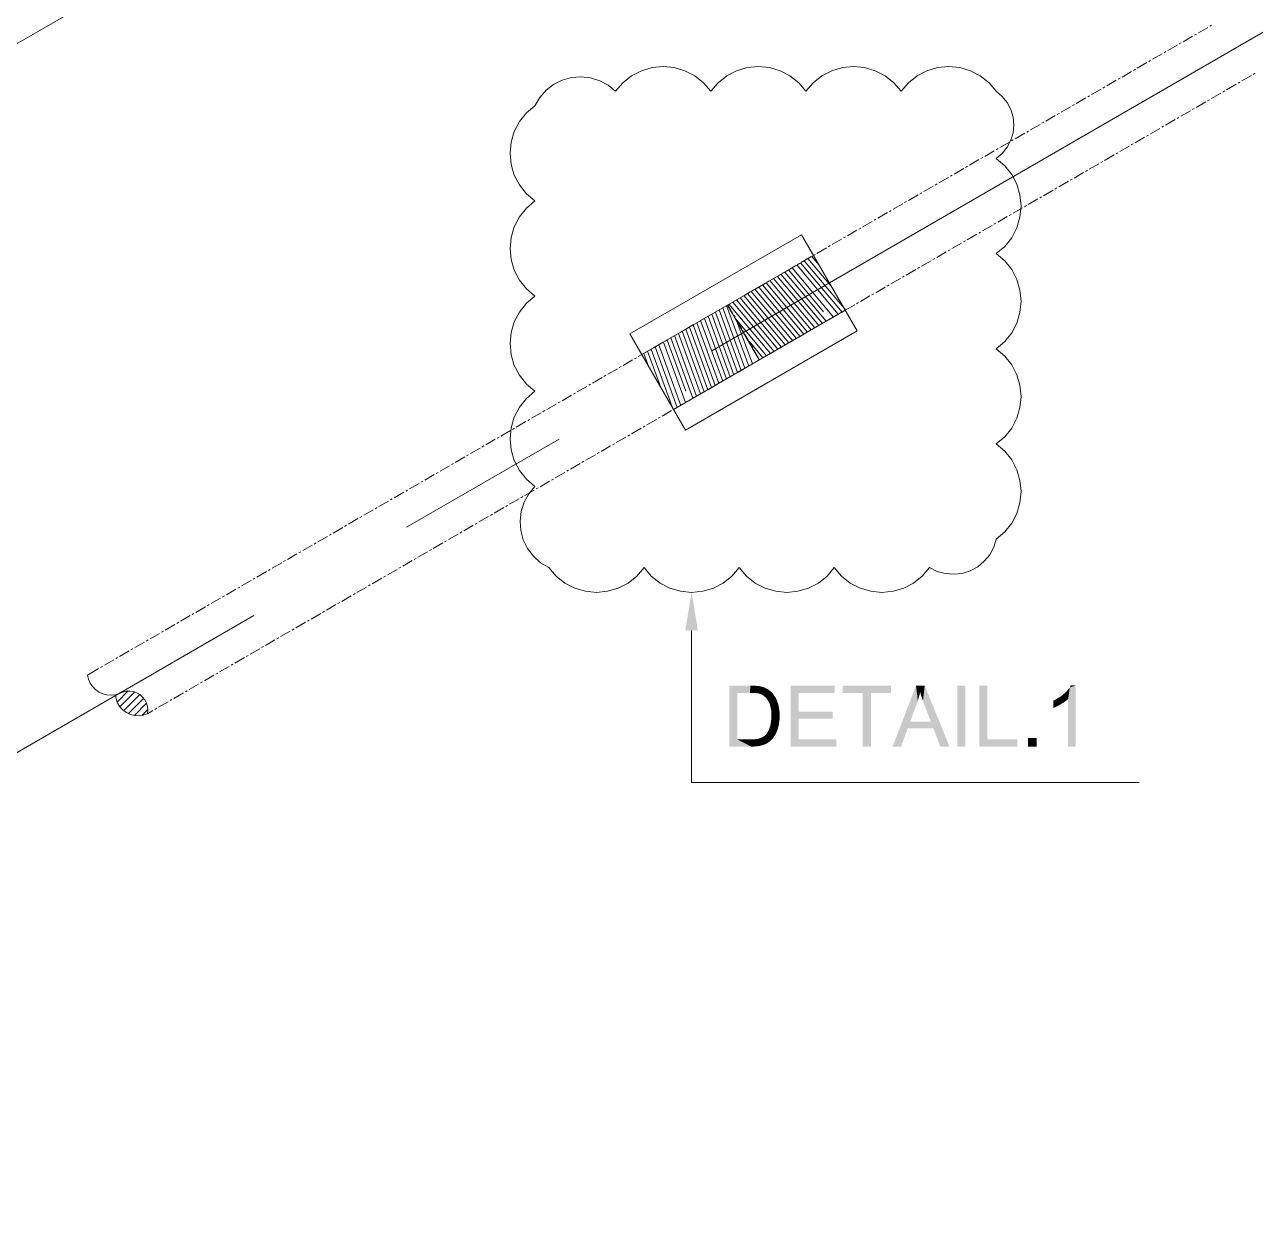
# Model space of a CAD drawing. Header units: millimetres. Extents: x 2 to 579, y 1 to 405.
# Drawn here: x 198.66 to 216.12, y 116.85 to 133.8 of the extents above; entities that cross this region are included whole.
import ezdxf

# ---------------------------------------------------------------- set-up
doc = ezdxf.new("R2010")
doc.units = ezdxf.units.MM
doc.linetypes.add('XKITLINE00', pattern=[0])
doc.layers.add('LinkedObject', color=7, linetype='Continuous', lineweight=0)

# ---------------------------------------------------------------- blocks, each defined once
blk = doc.blocks.new('*A4')
at = {"layer": 'LinkedObject'}
for color, points in [(6, [(208.208, 125.202), (208.028, 125.202), (208.118, 125.742)]), (7, [(208.652, 124.419), (208.766, 124.317), (208.652, 123.555)]), (7, [(208.948, 124.317), (208.652, 124.419), (208.95, 124.419)]), (7, [(208.766, 124.317), (208.652, 124.419), (208.948, 124.317)]), (7, [(208.95, 124.419), (208.999, 124.317), (208.948, 124.317)]), (7, [(209, 124.419), (208.999, 124.317), (208.95, 124.419)]), (7, [(209, 124.419), (209.073, 124.308), (208.999, 124.317)]), (7, [(209.077, 124.413), (209.073, 124.308), (209, 124.419)]), (7, [(209.103, 124.406), (209.073, 124.308), (209.077, 124.413)]), (7, [(209.103, 124.406), (209.096, 124.299), (209.073, 124.308)]), (7, [(209.096, 124.299), (209.103, 124.406), (209.128, 124.287)]), (7, [(209.204, 124.367), (209.103, 124.406), (209.141, 124.398)]), (7, [(209.23, 124.344), (209.103, 124.406), (209.204, 124.367)]), (7, [(209.182, 124.238), (209.103, 124.406), (209.23, 124.344)]), (7, [(209.128, 124.287), (209.103, 124.406), (209.182, 124.238)]), (7, [(209.23, 124.344), (209.204, 124.202), (209.182, 124.238)]), (7, [(209.264, 124.316), (209.204, 124.202), (209.23, 124.344)]), (7, [(209.639, 124.052), (209.525, 123.555), (209.525, 124.419)]), (7, [(209.639, 124.052), (209.525, 124.419), (209.639, 124.317)]), (7, [(210.15, 124.317), (209.525, 124.419), (210.15, 124.419)]), (7, [(209.639, 124.317), (209.525, 124.419), (210.15, 124.317)]), (7, [(210.263, 124.419), (210.547, 124.317), (210.263, 124.317)]), (7, [(210.661, 124.317), (210.547, 124.317), (210.263, 124.419)]), (7, [(210.661, 124.317), (210.263, 124.419), (210.947, 124.419)]), (7, [(210.661, 124.317), (210.947, 124.419), (210.947, 124.317)]), (7, [(211.302, 124.419), (211.313, 124.163), (210.97, 123.555)]), (7, [(211.313, 124.163), (211.302, 124.419), (211.328, 124.204)]), (7, [(211.328, 124.204), (211.302, 124.419), (211.351, 124.286)]), (7, [(211.351, 124.286), (211.302, 124.419), (211.36, 124.328)]), (7, [(211.425, 124.419), (211.36, 124.328), (211.302, 124.419)]), (7, [(211.36, 124.328), (211.425, 124.419), (211.37, 124.293)]), (7, [(211.37, 124.293), (211.425, 124.419), (211.401, 124.203)]), (7, [(211.401, 124.203), (211.425, 124.419), (211.421, 124.148)]), (7, [(211.421, 124.148), (211.425, 124.419), (211.511, 123.91)]), (7, [(211.511, 123.91), (211.425, 124.419), (211.547, 123.816)]), (7, [(211.547, 123.816), (211.425, 124.419), (211.777, 123.555)]), (7, [(212.002, 124.419), (211.888, 123.555), (211.888, 124.419)]), (7, [(212.002, 123.555), (211.888, 123.555), (212.002, 124.419)]), (7, [(212.313, 124.419), (212.199, 123.555), (212.199, 124.419)]), (7, [(212.313, 123.657), (212.199, 123.555), (212.313, 124.419)]), (7, [(213.46, 124.231), (213.403, 124.307), (213.437, 124.336)]), (7, [(213.484, 124.394), (213.46, 124.231), (213.437, 124.336)]), (7, [(213.46, 123.555), (213.484, 124.394), (213.566, 123.555)]), (7, [(213.46, 124.231), (213.484, 124.394), (213.46, 123.555)]), (7, [(213.566, 124.422), (213.484, 124.394), (213.498, 124.422)]), (7, [(213.566, 123.555), (213.484, 124.394), (213.566, 124.422)]), (7, [(208.652, 123.555), (208.766, 124.317), (208.766, 123.657)]), (7, [(209.315, 124.242), (209.204, 124.202), (209.264, 124.316)]), (7, [(209.204, 124.202), (209.315, 124.242), (209.226, 124.165)]), (7, [(209.226, 124.165), (209.315, 124.242), (209.332, 124.197)]), (7, [(209.332, 124.197), (209.249, 124.061), (209.226, 124.165)]), (7, [(209.349, 124.152), (209.249, 124.061), (209.332, 124.197)]), (7, [(209.366, 124.049), (209.249, 124.061), (209.349, 124.152)]), (7, [(210.547, 123.555), (210.661, 124.317), (210.661, 123.555)]), (7, [(210.547, 124.317), (210.661, 124.317), (210.547, 123.555)]), (7, [(210.97, 123.555), (211.313, 124.163), (211.218, 123.91)]), (7, [(213.292, 124.226), (213.328, 124.139), (213.248, 124.205)]), (7, [(213.248, 124.205), (213.328, 124.139), (213.248, 124.103)]), (7, [(213.391, 124.176), (213.292, 124.226), (213.37, 124.277)]), (7, [(213.328, 124.139), (213.292, 124.226), (213.359, 124.158)]), (7, [(213.359, 124.158), (213.292, 124.226), (213.391, 124.176)]), (7, [(213.403, 124.307), (213.46, 124.231), (213.37, 124.277)]), (7, [(213.37, 124.277), (213.46, 124.231), (213.391, 124.176)]), (7, [(213.391, 124.176), (213.46, 124.231), (213.441, 124.212)]), (7, [(209.366, 123.991), (209.249, 124.061), (209.366, 124.049)]), (7, [(209.249, 124.061), (209.366, 123.991), (209.249, 123.993)]), (7, [(209.366, 123.991), (209.249, 123.944), (209.249, 123.993)]), (7, [(209.366, 123.942), (209.249, 123.944), (209.366, 123.991)]), (7, [(209.639, 123.95), (209.525, 123.555), (209.639, 124.052)]), (7, [(210.118, 123.95), (209.639, 124.052), (210.118, 124.052)]), (7, [(209.639, 123.95), (209.639, 124.052), (210.118, 123.95)]), (7, [(213.248, 124.103), (213.328, 124.139), (213.273, 124.112)]), (7, [(209.183, 123.738), (209.343, 123.817), (209.284, 123.691)]), (7, [(209.215, 123.792), (209.343, 123.817), (209.183, 123.738)]), (7, [(209.226, 123.827), (209.343, 123.817), (209.215, 123.792)]), (7, [(209.343, 123.817), (209.226, 123.827), (209.237, 123.861)]), (7, [(209.249, 123.944), (209.366, 123.942), (209.237, 123.861)]), (7, [(209.237, 123.861), (209.366, 123.942), (209.343, 123.817)]), (7, [(209.284, 123.691), (209.343, 123.817), (209.302, 123.716)]), (7, [(209.302, 123.716), (209.343, 123.817), (209.332, 123.779)]), (7, [(209.343, 123.817), (209.366, 123.942), (209.355, 123.855)]), (7, [(209.639, 123.657), (209.525, 123.555), (209.639, 123.95)]), (7, [(211.185, 123.816), (210.97, 123.555), (211.218, 123.91)]), (7, [(210.97, 123.555), (211.185, 123.816), (211.091, 123.555)]), (7, [(211.218, 123.91), (211.547, 123.816), (211.185, 123.816)]), (7, [(211.511, 123.91), (211.547, 123.816), (211.218, 123.91)]), (7, [(211.547, 123.816), (211.777, 123.555), (211.647, 123.555)]), (7, [(208.766, 123.657), (208.964, 123.555), (208.652, 123.555)]), (7, [(208.951, 123.657), (208.964, 123.555), (208.766, 123.657)]), (7, [(208.951, 123.657), (209.003, 123.555), (208.964, 123.555)]), (7, [(208.994, 123.657), (209.003, 123.555), (208.951, 123.657)]), (7, [(209.103, 123.569), (208.994, 123.657), (209.061, 123.665)]), (7, [(209.072, 123.562), (208.994, 123.657), (209.103, 123.569)]), (7, [(209.003, 123.555), (208.994, 123.657), (209.072, 123.562)]), (7, [(209.085, 123.673), (209.103, 123.569), (209.061, 123.665)]), (7, [(209.109, 123.681), (209.103, 123.569), (209.085, 123.673)]), (7, [(209.103, 123.569), (209.109, 123.681), (209.133, 123.577)]), (7, [(209.206, 123.613), (209.109, 123.681), (209.148, 123.703)]), (7, [(209.184, 123.598), (209.109, 123.681), (209.206, 123.613)]), (7, [(209.133, 123.577), (209.109, 123.681), (209.184, 123.598)]), (7, [(209.163, 123.717), (209.227, 123.627), (209.148, 123.703)]), (7, [(209.148, 123.703), (209.227, 123.627), (209.206, 123.613)]), (7, [(209.284, 123.691), (209.163, 123.717), (209.183, 123.738)]), (7, [(209.266, 123.666), (209.163, 123.717), (209.284, 123.691)]), (7, [(209.227, 123.627), (209.163, 123.717), (209.266, 123.666)]), (7, [(209.525, 123.555), (209.639, 123.657), (210.17, 123.555)]), (7, [(210.17, 123.555), (209.639, 123.657), (210.17, 123.657)]), (7, [(212.199, 123.555), (212.313, 123.657), (212.738, 123.555)]), (7, [(212.738, 123.555), (212.313, 123.657), (212.738, 123.657)]), (7, [(213.012, 123.676), (212.891, 123.555), (212.891, 123.676)]), (7, [(213.012, 123.555), (212.891, 123.555), (213.012, 123.676)])]:
    blk.add_hatch(color=color, dxfattribs=at).paths.add_polyline_path(points, flags=17)
at = {"layer": 'LinkedObject', "color": 6, "linetype": 'XKITLINE00', "lineweight": 0}
for p, q in [((177.585, 121.412), (218.979, 145.335)), ((208.403, 129.168), (223.224, 137.734)), ((204.074, 126.666), (206.238, 127.917)), ((187.088, 116.849), (201.909, 125.415)), ((208.118, 125.202), (208.118, 123.045)), ((208.118, 123.045), (214.466, 123.045))]:
    blk.add_line(p, q, dxfattribs=at)
at = {"layer": 'LinkedObject', "color": 9, "linetype": 'XKITLINE00', "lineweight": 0}
for p, q in [((215.307, 133.678), (215.442, 133.756)), ((215.469, 133.772), (215.496, 133.787)), ((215.09, 133.553), (215.226, 133.631)), ((215.253, 133.647), (215.28, 133.662)), ((214.82, 133.396), (214.847, 133.412)), ((214.874, 133.428), (215.009, 133.506)), ((215.036, 133.522), (215.063, 133.537)), ((214.441, 133.178), (214.576, 133.256)), ((214.603, 133.271), (214.63, 133.287)), ((214.657, 133.303), (214.793, 133.381)), ((214.225, 133.052), (214.36, 133.131)), ((214.387, 133.146), (214.414, 133.162)), ((215.925, 132.996), (216.06, 133.074)), ((216.087, 133.089), (216.114, 133.105)), ((213.792, 132.802), (213.927, 132.88)), ((213.954, 132.896), (213.981, 132.912)), ((214.008, 132.927), (214.143, 133.006)), ((214.17, 133.021), (214.198, 133.037)), ((215.708, 132.87), (215.844, 132.949)), ((215.871, 132.964), (215.898, 132.98)), ((213.575, 132.677), (213.711, 132.755)), ((213.738, 132.771), (213.765, 132.787)), ((215.438, 132.714), (215.465, 132.73)), ((215.492, 132.745), (215.627, 132.824)), ((215.654, 132.839), (215.681, 132.855)), ((213.305, 132.521), (213.332, 132.536)), ((213.359, 132.552), (213.494, 132.63)), ((213.521, 132.646), (213.548, 132.662)), ((215.059, 132.495), (215.194, 132.573)), ((215.221, 132.589), (215.248, 132.605)), ((215.275, 132.62), (215.411, 132.698)), ((212.926, 132.302), (213.061, 132.38)), ((213.088, 132.396), (213.115, 132.411)), ((213.142, 132.427), (213.278, 132.505)), ((214.788, 132.339), (214.815, 132.354)), ((214.842, 132.37), (214.978, 132.448)), ((215.005, 132.464), (215.032, 132.48)), ((212.709, 132.177), (212.845, 132.255)), ((212.872, 132.271), (212.899, 132.286)), ((214.41, 132.12), (214.545, 132.198)), ((214.572, 132.214), (214.599, 132.229)), ((214.626, 132.245), (214.761, 132.323)), ((212.277, 131.927), (212.412, 132.005)), ((212.439, 132.02), (212.466, 132.036)), ((212.493, 132.052), (212.628, 132.13)), ((212.655, 132.146), (212.682, 132.161)), ((214.193, 131.995), (214.328, 132.073)), ((214.355, 132.089), (214.382, 132.104)), ((212.06, 131.801), (212.195, 131.88)), ((212.222, 131.895), (212.249, 131.911)), ((213.923, 131.838), (213.95, 131.854)), ((213.977, 131.87), (214.112, 131.948)), ((214.139, 131.963), (214.166, 131.979)), ((211.79, 131.645), (211.817, 131.661)), ((211.844, 131.676), (211.979, 131.755)), ((212.006, 131.77), (212.033, 131.786)), ((213.544, 131.619), (213.679, 131.698)), ((213.706, 131.713), (213.733, 131.729)), ((213.76, 131.745), (213.895, 131.823)), ((211.411, 131.426), (211.546, 131.504)), ((211.573, 131.52), (211.6, 131.536)), ((211.627, 131.551), (211.762, 131.629)), ((213.273, 131.463), (213.3, 131.479)), ((213.327, 131.494), (213.463, 131.573)), ((213.49, 131.588), (213.517, 131.604)), ((211.194, 131.301), (211.33, 131.379)), ((211.357, 131.395), (211.384, 131.411)), ((212.894, 131.244), (213.03, 131.322)), ((213.057, 131.338), (213.084, 131.354)), ((213.111, 131.369), (213.246, 131.447)), ((210.761, 131.051), (210.897, 131.129)), ((210.924, 131.145), (210.951, 131.16)), ((210.978, 131.176), (211.113, 131.254)), ((211.14, 131.27), (211.167, 131.285)), ((212.678, 131.119), (212.813, 131.197)), ((212.84, 131.213), (212.867, 131.229)), ((210.545, 130.926), (210.68, 131.004)), ((210.707, 131.02), (210.734, 131.035)), ((212.407, 130.963), (212.434, 130.978)), ((212.462, 130.994), (212.597, 131.072)), ((212.624, 131.088), (212.651, 131.103)), ((210.274, 130.769), (210.301, 130.785)), ((210.329, 130.801), (210.464, 130.879)), ((210.491, 130.895), (210.518, 130.91)), ((212.029, 130.744), (212.164, 130.822)), ((212.191, 130.838), (212.218, 130.853)), ((212.245, 130.869), (212.38, 130.947)), ((209.896, 130.55), (210.031, 130.629)), ((210.058, 130.644), (210.085, 130.66)), ((210.112, 130.676), (210.247, 130.754)), ((211.812, 130.619), (211.947, 130.697)), ((211.974, 130.712), (212.002, 130.728)), ((209.679, 130.425), (209.814, 130.504)), ((209.842, 130.519), (209.869, 130.535)), ((211.379, 130.368), (211.515, 130.447)), ((211.542, 130.462), (211.569, 130.478)), ((211.596, 130.494), (211.731, 130.572)), ((211.758, 130.587), (211.785, 130.603)), ((209.409, 130.269), (209.436, 130.285)), ((209.463, 130.3), (209.598, 130.378)), ((209.625, 130.394), (209.652, 130.41)), ((211.163, 130.243), (211.298, 130.322)), ((211.325, 130.337), (211.352, 130.353)), ((209.03, 130.05), (209.165, 130.128)), ((209.192, 130.144), (209.219, 130.16)), ((209.246, 130.175), (209.382, 130.253)), ((210.892, 130.087), (210.919, 130.103)), ((210.946, 130.118), (211.082, 130.196)), ((211.109, 130.212), (211.136, 130.228)), ((208.873, 129.959), (208.949, 130.003)), ((208.976, 130.019), (209.003, 130.034)), ((210.513, 129.868), (210.649, 129.946)), ((210.676, 129.962), (210.703, 129.978)), ((210.73, 129.993), (210.865, 130.071)), ((208.705, 129.698), (208.634, 129.821)), ((210.297, 129.743), (210.432, 129.821)), ((210.459, 129.837), (210.486, 129.852)), ((208.174, 129.556), (208.201, 129.571)), ((208.228, 129.587), (208.386, 129.678)), ((208.736, 129.644), (208.721, 129.671)), ((208.83, 129.482), (208.752, 129.617)), ((209.864, 129.493), (209.999, 129.571)), ((210.026, 129.587), (210.054, 129.602)), ((210.081, 129.618), (210.216, 129.696)), ((210.243, 129.712), (210.27, 129.727)), ((207.795, 129.337), (207.931, 129.415)), ((207.958, 129.43), (207.985, 129.446)), ((208.012, 129.462), (208.147, 129.54)), ((208.861, 129.428), (208.846, 129.455)), ((208.955, 129.265), (208.877, 129.4)), ((209.648, 129.368), (209.783, 129.446)), ((209.81, 129.462), (209.837, 129.477)), ((207.579, 129.211), (207.714, 129.29)), ((207.741, 129.305), (207.768, 129.321)), ((208.986, 129.211), (208.971, 129.238)), ((209.377, 129.211), (209.404, 129.227)), ((209.431, 129.243), (209.567, 129.321)), ((209.594, 129.336), (209.621, 129.352)), ((207.146, 128.961), (207.281, 129.039)), ((207.308, 129.055), (207.335, 129.071)), ((207.362, 129.086), (207.498, 129.165)), ((207.525, 129.18), (207.552, 129.196)), ((208.998, 128.992), (209.134, 129.071)), ((209.073, 129.061), (209.002, 129.184)), ((209.161, 129.086), (209.188, 129.102)), ((209.215, 129.117), (209.35, 129.196)), ((206.929, 128.836), (207.065, 128.914)), ((207.092, 128.93), (207.119, 128.946)), ((208.782, 128.867), (208.917, 128.945)), ((208.944, 128.961), (208.971, 128.977)), ((206.659, 128.68), (206.686, 128.695)), ((206.713, 128.711), (206.848, 128.789)), ((206.875, 128.805), (206.902, 128.821)), ((208.349, 128.617), (208.484, 128.695)), ((208.511, 128.711), (208.538, 128.727)), ((208.565, 128.742), (208.701, 128.82)), ((208.728, 128.836), (208.755, 128.852)), ((206.28, 128.461), (206.415, 128.539)), ((206.442, 128.555), (206.47, 128.57)), ((206.497, 128.586), (206.632, 128.664)), ((208.133, 128.492), (208.268, 128.57)), ((208.295, 128.586), (208.322, 128.601)), ((206.064, 128.336), (206.199, 128.414)), ((206.226, 128.43), (206.253, 128.445)), ((207.862, 128.336), (207.889, 128.351)), ((207.916, 128.367), (208.051, 128.445)), ((208.078, 128.461), (208.105, 128.476)), ((205.631, 128.086), (205.766, 128.164)), ((205.793, 128.179), (205.82, 128.195)), ((205.847, 128.211), (205.983, 128.289)), ((206.01, 128.305), (206.037, 128.32)), ((207.483, 128.117), (207.618, 128.195)), ((207.646, 128.211), (207.673, 128.226)), ((207.7, 128.242), (207.835, 128.32)), ((205.414, 127.96), (205.55, 128.039)), ((205.577, 128.054), (205.604, 128.07)), ((207.267, 127.992), (207.402, 128.07)), ((207.429, 128.085), (207.456, 128.101)), ((205.144, 127.804), (205.171, 127.82)), ((205.198, 127.835), (205.333, 127.914)), ((205.36, 127.929), (205.387, 127.945)), ((206.834, 127.741), (206.969, 127.82)), ((206.996, 127.835), (207.023, 127.851)), ((207.05, 127.866), (207.186, 127.945)), ((207.213, 127.96), (207.24, 127.976)), ((204.765, 127.585), (204.9, 127.663)), ((204.927, 127.679), (204.954, 127.695)), ((204.981, 127.71), (205.117, 127.788)), ((206.617, 127.616), (206.753, 127.694)), ((206.78, 127.71), (206.807, 127.726)), ((204.549, 127.46), (204.684, 127.538)), ((204.711, 127.554), (204.738, 127.57)), ((206.347, 127.46), (206.374, 127.476)), ((206.401, 127.491), (206.536, 127.569)), ((206.563, 127.585), (206.59, 127.601)), ((204.116, 127.21), (204.251, 127.288)), ((204.278, 127.304), (204.305, 127.319)), ((204.332, 127.335), (204.467, 127.413)), ((204.494, 127.429), (204.522, 127.444)), ((205.968, 127.241), (206.103, 127.319)), ((206.13, 127.335), (206.157, 127.35)), ((206.184, 127.366), (206.32, 127.444)), ((203.899, 127.085), (204.034, 127.163)), ((204.062, 127.179), (204.089, 127.194)), ((205.752, 127.116), (205.887, 127.194)), ((205.914, 127.21), (205.941, 127.225)), ((203.629, 126.928), (203.656, 126.944)), ((203.683, 126.96), (203.818, 127.038)), ((203.845, 127.054), (203.872, 127.069)), ((205.319, 126.866), (205.454, 126.944)), ((205.481, 126.96), (205.508, 126.975)), ((205.535, 126.991), (205.67, 127.069)), ((205.697, 127.085), (205.725, 127.1)), ((203.25, 126.709), (203.385, 126.788)), ((203.412, 126.803), (203.439, 126.819)), ((203.466, 126.835), (203.602, 126.913)), ((205.102, 126.741), (205.238, 126.819)), ((205.265, 126.834), (205.292, 126.85)), ((203.033, 126.584), (203.169, 126.663)), ((203.196, 126.678), (203.223, 126.694)), ((204.832, 126.584), (204.859, 126.6)), ((204.886, 126.615), (205.021, 126.694)), ((205.048, 126.709), (205.075, 126.725)), ((202.763, 126.428), (202.79, 126.444)), ((202.817, 126.459), (202.952, 126.537)), ((202.979, 126.553), (203.006, 126.569)), ((204.453, 126.365), (204.588, 126.443)), ((204.615, 126.459), (204.642, 126.475)), ((204.669, 126.49), (204.805, 126.569)), ((202.384, 126.209), (202.519, 126.287)), ((202.546, 126.303), (202.573, 126.319)), ((202.601, 126.334), (202.736, 126.412)), ((204.236, 126.24), (204.372, 126.318)), ((204.399, 126.334), (204.426, 126.35)), ((202.114, 126.053), (202.141, 126.068)), ((202.168, 126.084), (202.303, 126.162)), ((202.33, 126.178), (202.357, 126.193)), ((203.804, 125.99), (203.939, 126.068)), ((203.966, 126.084), (203.993, 126.099)), ((204.02, 126.115), (204.155, 126.193)), ((204.182, 126.209), (204.209, 126.225)), ((201.735, 125.834), (201.87, 125.912)), ((201.897, 125.928), (201.924, 125.943)), ((201.951, 125.959), (202.086, 126.037)), ((203.587, 125.865), (203.722, 125.943)), ((203.749, 125.959), (203.776, 125.974)), ((201.518, 125.709), (201.654, 125.787)), ((201.681, 125.803), (201.708, 125.818)), ((203.317, 125.709), (203.344, 125.724)), ((203.371, 125.74), (203.506, 125.818)), ((203.533, 125.834), (203.56, 125.849)), ((201.248, 125.552), (201.275, 125.568)), ((201.302, 125.584), (201.437, 125.662)), ((201.464, 125.677), (201.491, 125.693)), ((202.938, 125.49), (203.073, 125.568)), ((203.1, 125.583), (203.127, 125.599)), ((203.154, 125.615), (203.289, 125.693)), ((200.869, 125.333), (201.004, 125.412)), ((201.031, 125.427), (201.058, 125.443)), ((201.085, 125.458), (201.221, 125.537)), ((202.721, 125.364), (202.857, 125.443)), ((202.884, 125.458), (202.911, 125.474)), ((200.598, 125.177), (200.625, 125.193)), ((200.652, 125.208), (200.788, 125.286)), ((200.815, 125.302), (200.842, 125.318)), ((202.288, 125.114), (202.424, 125.192)), ((202.451, 125.208), (202.478, 125.224)), ((202.505, 125.239), (202.64, 125.318)), ((202.667, 125.333), (202.694, 125.349)), ((200.22, 124.958), (200.355, 125.036)), ((200.382, 125.052), (200.409, 125.068)), ((200.436, 125.083), (200.571, 125.161)), ((202.072, 124.989), (202.207, 125.067)), ((202.234, 125.083), (202.261, 125.099)), ((200.003, 124.833), (200.138, 124.911)), ((200.165, 124.927), (200.193, 124.942)), ((201.801, 124.833), (201.828, 124.848)), ((201.856, 124.864), (201.991, 124.942)), ((202.018, 124.958), (202.045, 124.974)), ((199.733, 124.677), (199.76, 124.692)), ((199.787, 124.708), (199.922, 124.786)), ((199.949, 124.802), (199.976, 124.817)), ((201.423, 124.614), (201.558, 124.692)), ((201.585, 124.708), (201.612, 124.723)), ((201.639, 124.739), (201.774, 124.817)), ((199.548, 124.57), (199.706, 124.661)), ((201.206, 124.489), (201.341, 124.567)), ((201.368, 124.583), (201.396, 124.598)), ((200.936, 124.332), (200.963, 124.348)), ((200.99, 124.364), (201.125, 124.442)), ((201.152, 124.458), (201.179, 124.473)), ((200.557, 124.114), (200.692, 124.192)), ((200.719, 124.207), (200.746, 124.223)), ((200.773, 124.239), (200.909, 124.317)), ((200.397, 124.021), (200.476, 124.067)), ((200.503, 124.082), (200.53, 124.098))]:
    blk.add_line(p, q, dxfattribs=at)
at = {"layer": 'LinkedObject', "color": 2, "linetype": 'XKITLINE00', "lineweight": 0}
for p, q in [((206.55, 133.056), (206.414, 133.045)), ((206.685, 133.041), (206.55, 133.056)), ((207.266, 133.068), (207.143, 132.969)), ((207.407, 133.141), (207.266, 133.068)), ((207.558, 133.186), (207.407, 133.141)), ((207.715, 133.201), (207.558, 133.186)), ((207.873, 133.186), (207.715, 133.201)), ((208.024, 133.141), (207.873, 133.186)), ((208.164, 133.068), (208.024, 133.141)), ((208.288, 132.969), (208.164, 133.068)), ((208.616, 133.068), (208.493, 132.969)), ((208.757, 133.141), (208.616, 133.068)), ((208.908, 133.186), (208.757, 133.141)), ((209.065, 133.201), (208.908, 133.186)), ((209.223, 133.186), (209.065, 133.201)), ((209.374, 133.141), (209.223, 133.186)), ((209.514, 133.068), (209.374, 133.141)), ((209.638, 132.969), (209.514, 133.068)), ((209.966, 133.068), (209.843, 132.969)), ((210.107, 133.141), (209.966, 133.068)), ((210.258, 133.186), (210.107, 133.141)), ((210.415, 133.201), (210.258, 133.186)), ((210.573, 133.186), (210.415, 133.201)), ((210.724, 133.141), (210.573, 133.186)), ((210.864, 133.068), (210.724, 133.141)), ((210.988, 132.969), (210.864, 133.068)), ((211.316, 133.068), (211.193, 132.969)), ((211.457, 133.141), (211.316, 133.068)), ((211.608, 133.186), (211.457, 133.141)), ((211.765, 133.201), (211.608, 133.186)), ((211.923, 133.186), (211.765, 133.201)), ((212.074, 133.141), (211.923, 133.186)), ((212.214, 133.068), (212.074, 133.141)), ((212.338, 132.969), (212.214, 133.068)), ((206.161, 132.948), (206.054, 132.865)), ((206.283, 133.009), (206.161, 132.948)), ((206.414, 133.045), (206.283, 133.009)), ((206.815, 133), (206.685, 133.041)), ((206.935, 132.936), (206.815, 133)), ((207.04, 132.849), (206.935, 132.936)), ((207.143, 132.969), (207.04, 132.849)), ((208.39, 132.849), (208.288, 132.969)), ((208.493, 132.969), (208.39, 132.849)), ((209.74, 132.849), (209.638, 132.969)), ((209.843, 132.969), (209.74, 132.849)), ((211.09, 132.849), (210.988, 132.969)), ((211.193, 132.969), (211.09, 132.849)), ((212.44, 132.849), (212.338, 132.969)), ((205.964, 132.762), (205.895, 132.645)), ((206.054, 132.865), (205.964, 132.762)), ((207.04, 132.849), (207.04, 132.849)), ((208.39, 132.849), (208.39, 132.849)), ((209.74, 132.849), (209.74, 132.849)), ((211.09, 132.849), (211.09, 132.849)), ((212.525, 132.777), (212.44, 132.849)), ((212.594, 132.69), (212.525, 132.777)), ((205.775, 132.542), (205.676, 132.419)), ((205.895, 132.645), (205.775, 132.542)), ((205.895, 132.645), (205.895, 132.645)), ((212.646, 132.591), (212.594, 132.69)), ((212.678, 132.484), (212.646, 132.591)), ((205.676, 132.419), (205.603, 132.279)), ((212.688, 132.373), (212.678, 132.484)), ((212.678, 132.262), (212.688, 132.373)), ((205.603, 132.279), (205.559, 132.127)), ((212.646, 132.155), (212.678, 132.262)), ((205.559, 132.127), (205.543, 131.97)), ((212.525, 131.969), (212.594, 132.056)), ((212.594, 132.056), (212.646, 132.155)), ((205.543, 131.97), (205.559, 131.813)), ((212.44, 131.897), (212.525, 131.969)), ((212.56, 131.794), (212.44, 131.897)), ((212.44, 131.897), (212.44, 131.897)), ((205.559, 131.813), (205.603, 131.661)), ((205.603, 131.661), (205.676, 131.521)), ((212.659, 131.671), (212.56, 131.794)), ((212.732, 131.53), (212.659, 131.671)), ((205.676, 131.521), (205.775, 131.397)), ((212.777, 131.379), (212.732, 131.53)), ((205.775, 131.397), (205.895, 131.295)), ((212.792, 131.222), (212.777, 131.379)), ((205.775, 131.192), (205.676, 131.069)), ((205.895, 131.295), (205.775, 131.192)), ((205.895, 131.295), (205.895, 131.295)), ((212.777, 131.064), (212.792, 131.222)), ((205.676, 131.069), (205.603, 130.929)), ((212.732, 130.913), (212.777, 131.064)), ((205.603, 130.929), (205.559, 130.777)), ((212.659, 130.773), (212.732, 130.913)), ((205.559, 130.777), (205.543, 130.62)), ((205.543, 130.62), (205.559, 130.463)), ((212.44, 130.547), (212.56, 130.649)), ((212.56, 130.649), (212.659, 130.773)), ((205.559, 130.463), (205.603, 130.311)), ((212.56, 130.444), (212.44, 130.547)), ((212.44, 130.547), (212.44, 130.547)), ((212.659, 130.321), (212.56, 130.444)), ((205.603, 130.311), (205.676, 130.171)), ((212.732, 130.18), (212.659, 130.321)), ((205.676, 130.171), (205.775, 130.047)), ((212.777, 130.029), (212.732, 130.18)), ((205.775, 130.047), (205.895, 129.945)), ((205.895, 129.945), (205.775, 129.842)), ((205.895, 129.945), (205.895, 129.945)), ((212.792, 129.872), (212.777, 130.029)), ((205.775, 129.842), (205.676, 129.719)), ((212.777, 129.714), (212.792, 129.872)), ((205.603, 129.579), (205.559, 129.427)), ((205.676, 129.719), (205.603, 129.579)), ((212.659, 129.423), (212.732, 129.563)), ((212.732, 129.563), (212.777, 129.714)), ((205.559, 129.427), (205.543, 129.27)), ((212.56, 129.299), (212.659, 129.423)), ((205.543, 129.27), (205.559, 129.113)), ((212.44, 129.197), (212.56, 129.299)), ((205.559, 129.113), (205.603, 128.961)), ((212.56, 129.094), (212.44, 129.197)), ((212.44, 129.197), (212.44, 129.197)), ((212.659, 128.971), (212.56, 129.094)), ((205.603, 128.961), (205.676, 128.821)), ((212.732, 128.83), (212.659, 128.971)), ((205.676, 128.821), (205.775, 128.697)), ((205.775, 128.697), (205.895, 128.595)), ((212.777, 128.679), (212.732, 128.83)), ((205.895, 128.595), (205.775, 128.492)), ((205.895, 128.595), (205.895, 128.595)), ((212.792, 128.522), (212.777, 128.679)), ((212.777, 128.364), (212.792, 128.522)), ((205.676, 128.369), (205.603, 128.229)), ((205.775, 128.492), (205.676, 128.369)), ((212.732, 128.213), (212.777, 128.364)), ((205.603, 128.229), (205.559, 128.077)), ((212.659, 128.073), (212.732, 128.213)), ((205.559, 128.077), (205.543, 127.92)), ((212.56, 127.949), (212.659, 128.073)), ((205.543, 127.92), (205.559, 127.763)), ((212.44, 127.847), (212.56, 127.949)), ((212.56, 127.744), (212.44, 127.847)), ((212.44, 127.847), (212.44, 127.847)), ((205.559, 127.763), (205.603, 127.611)), ((212.659, 127.621), (212.56, 127.744)), ((205.603, 127.611), (205.676, 127.471)), ((205.676, 127.471), (205.775, 127.347)), ((212.732, 127.48), (212.659, 127.621)), ((212.777, 127.329), (212.732, 127.48)), ((205.775, 127.347), (205.895, 127.245)), ((212.792, 127.172), (212.777, 127.329)), ((205.807, 127.14), (205.742, 127.02)), ((205.895, 127.245), (205.807, 127.14)), ((205.895, 127.245), (205.895, 127.245)), ((212.777, 127.014), (212.792, 127.172)), ((205.742, 127.02), (205.7, 126.89)), ((212.732, 126.863), (212.777, 127.014)), ((205.7, 126.89), (205.684, 126.754)), ((212.659, 126.723), (212.732, 126.863)), ((205.684, 126.754), (205.694, 126.618)), ((205.694, 126.618), (205.73, 126.486)), ((212.44, 126.497), (212.56, 126.599)), ((212.56, 126.599), (212.659, 126.723)), ((205.73, 126.486), (205.791, 126.363)), ((212.404, 126.382), (212.44, 126.497)), ((212.44, 126.497), (212.44, 126.497)), ((205.791, 126.363), (205.874, 126.254)), ((205.874, 126.254), (205.976, 126.163)), ((212.27, 126.183), (212.347, 126.276)), ((212.347, 126.276), (212.404, 126.382)), ((205.976, 126.163), (206.093, 126.094)), ((206.093, 126.094), (206.093, 126.094)), ((206.093, 126.094), (206.196, 125.973)), ((207.341, 125.973), (207.443, 126.094)), ((207.443, 126.094), (207.443, 126.094)), ((207.443, 126.094), (207.546, 125.973)), ((208.691, 125.973), (208.793, 126.094)), ((208.793, 126.094), (208.793, 126.094)), ((208.793, 126.094), (208.896, 125.973)), ((210.041, 125.973), (210.143, 126.094)), ((210.143, 126.094), (210.143, 126.094)), ((210.143, 126.094), (210.246, 125.973)), ((211.391, 125.973), (211.493, 126.094)), ((211.493, 126.094), (211.493, 126.094)), ((211.493, 126.094), (211.601, 126.04)), ((212.072, 126.049), (212.178, 126.106)), ((212.178, 126.106), (212.27, 126.183)), ((206.196, 125.973), (206.32, 125.875)), ((207.217, 125.875), (207.341, 125.973)), ((207.546, 125.973), (207.67, 125.875)), ((208.567, 125.875), (208.691, 125.973)), ((208.896, 125.973), (209.02, 125.875)), ((209.917, 125.875), (210.041, 125.973)), ((210.246, 125.973), (210.37, 125.875)), ((211.267, 125.875), (211.391, 125.973)), ((211.601, 126.04), (211.717, 126.008)), ((211.717, 126.008), (211.837, 125.999)), ((211.837, 125.999), (211.957, 126.012)), ((211.957, 126.012), (212.072, 126.049)), ((206.32, 125.875), (206.46, 125.802)), ((206.46, 125.802), (206.611, 125.757)), ((206.611, 125.757), (206.768, 125.742)), ((206.768, 125.742), (206.926, 125.757)), ((206.926, 125.757), (207.077, 125.802)), ((207.077, 125.802), (207.217, 125.875)), ((207.67, 125.875), (207.81, 125.802)), ((207.81, 125.802), (207.961, 125.757)), ((207.961, 125.757), (208.118, 125.742)), ((208.118, 125.742), (208.276, 125.757)), ((208.276, 125.757), (208.427, 125.802)), ((208.427, 125.802), (208.567, 125.875)), ((209.02, 125.875), (209.16, 125.802)), ((209.16, 125.802), (209.311, 125.757)), ((209.311, 125.757), (209.468, 125.742)), ((209.468, 125.742), (209.626, 125.757)), ((209.626, 125.757), (209.777, 125.802)), ((209.777, 125.802), (209.917, 125.875)), ((210.37, 125.875), (210.51, 125.802)), ((210.51, 125.802), (210.661, 125.757)), ((210.661, 125.757), (210.818, 125.742)), ((210.818, 125.742), (210.976, 125.757)), ((210.976, 125.757), (211.127, 125.802)), ((211.127, 125.802), (211.267, 125.875))]:
    blk.add_line(p, q, dxfattribs=at)
at = {"layer": 'LinkedObject', "color": 4, "linetype": 'XKITLINE00', "lineweight": 0}
for p, q in [((207.243, 129.407), (209.678, 130.814)), ((210.466, 129.451), (209.678, 130.814)), ((209.847, 130.522), (207.411, 129.115)), ((210.297, 129.743), (207.862, 128.335)), ((208.629, 129.818), (209.079, 129.039)), ((208.031, 128.043), (207.243, 129.407)), ((208.031, 128.043), (210.466, 129.451))]:
    blk.add_line(p, q, dxfattribs=at)
at = {"layer": 'LinkedObject', "color": 1, "linetype": 'XKITLINE00', "lineweight": 0}
for p, q in [((209.717, 130.447), (210.305, 129.747)), ((209.769, 130.478), (210.1, 130.084)), ((209.822, 130.508), (209.927, 130.383)), ((209.386, 130.256), (209.974, 129.556)), ((209.439, 130.286), (210.026, 129.587)), ((209.439, 130.286), (210.026, 129.587)), ((209.491, 130.317), (209.99, 129.723)), ((209.544, 130.347), (210.132, 129.647)), ((209.611, 130.386), (210.199, 129.686)), ((209.664, 130.417), (210.252, 129.717)), ((209.122, 130.104), (209.71, 129.404)), ((209.175, 130.134), (209.763, 129.434)), ((209.228, 130.164), (209.815, 129.465)), ((209.28, 130.195), (209.868, 129.495)), ((209.333, 130.225), (209.921, 129.526)), ((208.806, 129.921), (209.394, 129.221)), ((208.859, 129.951), (209.446, 129.251)), ((208.911, 129.982), (209.499, 129.282)), ((208.964, 130.012), (209.552, 129.312)), ((209.017, 130.043), (209.605, 129.343)), ((209.07, 130.073), (209.657, 129.373)), ((208.51, 129.749), (208.823, 128.891)), ((208.562, 129.78), (208.875, 128.921)), ((208.615, 129.81), (208.928, 128.952)), ((208.648, 129.829), (209.236, 129.129)), ((208.701, 129.86), (209.288, 129.16)), ((208.753, 129.89), (209.341, 129.19)), ((208.193, 129.567), (208.506, 128.708)), ((208.246, 129.597), (208.559, 128.738)), ((208.299, 129.628), (208.612, 128.769)), ((208.351, 129.658), (208.664, 128.799)), ((208.404, 129.688), (208.717, 128.83)), ((208.457, 129.719), (208.77, 128.86)), ((208.756, 129.599), (208.981, 128.982)), ((208.761, 129.602), (209.183, 129.099)), ((207.877, 129.384), (208.19, 128.525)), ((207.93, 129.414), (208.243, 128.556)), ((207.982, 129.445), (208.295, 128.586)), ((208.035, 129.475), (208.348, 128.617)), ((208.088, 129.506), (208.401, 128.647)), ((208.141, 129.536), (208.454, 128.678)), ((207.599, 129.223), (207.912, 128.364)), ((207.652, 129.253), (207.964, 128.395)), ((207.719, 129.292), (208.032, 128.434)), ((207.772, 129.323), (208.037, 128.594)), ((207.824, 129.353), (208.137, 128.495)), ((207.824, 129.353), (208.137, 128.495)), ((208.933, 129.303), (209.13, 129.069)), ((207.441, 129.132), (207.507, 128.949)), ((207.493, 129.162), (207.68, 128.65)), ((207.546, 129.193), (207.859, 128.334)), ((200.127, 124.347), (199.968, 124.187)), ((200.22, 124.331), (200.009, 124.12)), ((200.291, 124.293), (200.063, 124.066)), ((200.345, 124.24), (200.13, 124.024)), ((200.384, 124.17), (200.213, 123.998)), ((200.4, 124.078), (200.32, 123.998))]:
    blk.add_line(p, q, dxfattribs=at)
at = {"layer": 'LinkedObject', "color": 3, "linetype": 'XKITLINE00', "lineweight": 0}
for p, q in [((199.548, 124.57), (199.562, 124.511)), ((199.562, 124.511), (199.586, 124.456)), ((199.586, 124.456), (199.619, 124.406)), ((199.619, 124.406), (199.661, 124.363)), ((199.661, 124.363), (199.711, 124.328)), ((199.711, 124.328), (199.765, 124.303)), ((200.048, 124.329), (200.001, 124.308)), ((200.098, 124.34), (200.048, 124.329)), ((200.149, 124.342), (200.098, 124.34)), ((200.199, 124.335), (200.149, 124.342)), ((200.247, 124.318), (200.199, 124.335)), ((199.765, 124.303), (199.824, 124.288)), ((199.824, 124.288), (199.884, 124.284)), ((199.884, 124.284), (199.944, 124.291)), ((199.943, 124.291), (199.954, 124.23)), ((199.944, 124.291), (200.001, 124.308)), ((199.954, 124.23), (199.976, 124.172)), ((199.976, 124.172), (200.009, 124.119)), ((200.291, 124.292), (200.247, 124.318)), ((200.33, 124.258), (200.291, 124.292)), ((200.361, 124.218), (200.33, 124.258)), ((200.384, 124.173), (200.361, 124.218)), ((200.399, 124.124), (200.384, 124.173)), ((200.009, 124.119), (200.051, 124.074)), ((200.051, 124.074), (200.101, 124.037)), ((200.101, 124.037), (200.158, 124.011)), ((200.158, 124.011), (200.218, 123.996)), ((200.218, 123.996), (200.28, 123.993)), ((200.28, 123.993), (200.341, 124.002)), ((200.341, 124.002), (200.4, 124.023)), ((200.404, 124.074), (200.399, 124.124)), ((200.4, 124.023), (200.404, 124.074))]:
    blk.add_line(p, q, dxfattribs=at)

msp = doc.modelspace()

# ---------------------------------------------------------------- block references
at = {"lineweight": 0}
msp.add_blockref('*A4', (0, 0), dxfattribs=at)

doc.saveas('drawing.dxf')
